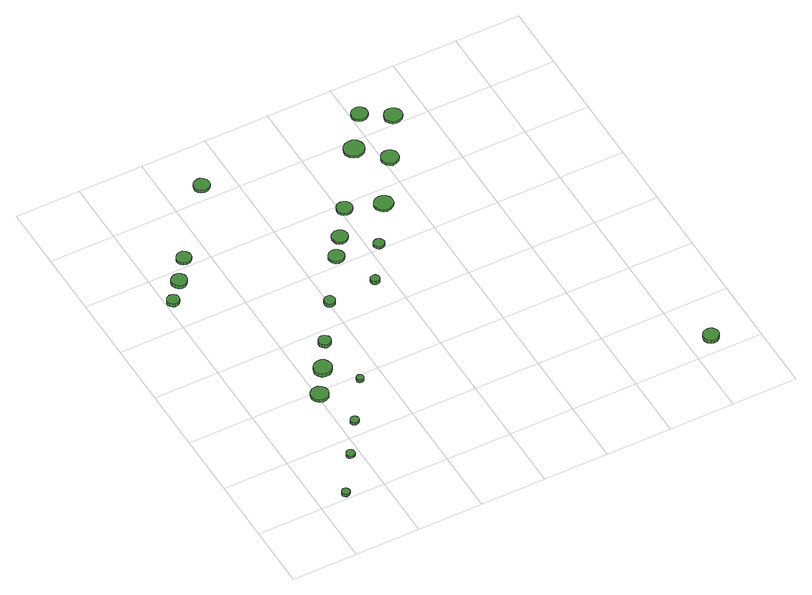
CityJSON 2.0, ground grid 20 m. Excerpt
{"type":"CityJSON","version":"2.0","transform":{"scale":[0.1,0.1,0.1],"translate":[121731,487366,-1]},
"CityObjects":{
"tree1":{"type":"SolitaryVegetationObject","attributes":{"function":"something"},"geometry":[{"type":"MultiSurface","lod":"1","boundaries":[[[0,1,2,3,4,5,6,7,8,9,10,11,12,13,14]],[[15,16,17,18,19,20,21,22,23,24,25,26,27,28,29]],[[0,29,28,1]],[[1,28,27,2]],[[2,27,26,3]],[[3,26,25,4]],[[4,25,24,5]],[[5,24,23,6]],[[6,23,22,7]],[[7,22,21,8]],[[8,21,20,9]],[[9,20,19,10]],[[10,19,18,11]],[[11,18,17,12]],[[12,17,16,13]],[[13,16,15,14]],[[14,15,29,0]]]}]},
"tree2":{"type":"SolitaryVegetationObject","attributes":{"function":"something"},"geometry":[{"type":"MultiSurface","lod":"1","boundaries":[[[30,31,32,33,34,35,36,37,38,39,40,41,42,43,44]],[[45,46,47,48,49,50,51,52,53,54,55,56,57,58,59]],[[30,59,58,31]],[[31,58,57,32]],[[32,57,56,33]],[[33,56,55,34]],[[34,55,54,35]],[[35,54,53,36]],[[36,53,52,37]],[[37,52,51,38]],[[38,51,50,39]],[[39,50,49,40]],[[40,49,48,41]],[[41,48,47,42]],[[42,47,46,43]],[[43,46,45,44]],[[44,45,59,30]]]}]},
"tree3":{"type":"SolitaryVegetationObject","attributes":{"function":"something"},"geometry":[{"type":"MultiSurface","lod":"1","boundaries":[[[60,61,62,63,64,65,66,67,68,69,70,71,72,73,74]],[[75,76,77,78,79,80,81,82,83,84,85,86,87,88,89]],[[60,89,88,61]],[[61,88,87,62]],[[62,87,86,63]],[[63,86,85,64]],[[64,85,84,65]],[[65,84,83,66]],[[66,83,82,67]],[[67,82,81,68]],[[68,81,80,69]],[[69,80,79,70]],[[70,79,78,71]],[[71,78,77,72]],[[72,77,76,73]],[[73,76,75,74]],[[74,75,89,60]]]}]},
"tree4":{"type":"SolitaryVegetationObject","attributes":{"function":"something"},"geometry":[{"type":"MultiSurface","lod":"1","boundaries":[[[90,91,92,93,94,95,96,97,98,99,100,101,102,103,104]],[[105,106,107,108,109,110,111,112,113,114,115,116,117,118,119]],[[90,119,118,91]],[[91,118,117,92]],[[92,117,116,93]],[[93,116,115,94]],[[94,115,114,95]],[[95,114,113,96]],[[96,113,112,97]],[[97,112,111,98]],[[98,111,110,99]],[[99,110,109,100]],[[100,109,108,101]],[[101,108,107,102]],[[102,107,106,103]],[[103,106,105,104]],[[104,105,119,90]]]}]},
"tree5":{"type":"SolitaryVegetationObject","attributes":{"function":"something"},"geometry":[{"type":"MultiSurface","lod":"1","boundaries":[[[120,121,122,123,124,125,126,127,128,129,130,131,132,133,134]],[[135,136,137,138,139,140,141,142,143,144,145,146,147,148,149]],[[120,149,148,121]],[[121,148,147,122]],[[122,147,146,123]],[[123,146,145,124]],[[124,145,144,125]],[[125,144,143,126]],[[126,143,142,127]],[[127,142,141,128]],[[128,141,140,129]],[[129,140,139,130]],[[130,139,138,131]],[[131,138,137,132]],[[132,137,136,133]],[[133,136,135,134]],[[134,135,149,120]]]}]},
"tree6":{"type":"SolitaryVegetationObject","attributes":{"function":"something"},"geometry":[{"type":"MultiSurface","lod":"1","boundaries":[[[150,151,152,153,154,155,156,157,158,159,160,161,162,163,164]],[[165,166,167,168,169,170,171,172,173,174,175,176,177,178,179]],[[150,179,178,151]],[[151,178,177,152]],[[152,177,176,153]],[[153,176,175,154]],[[154,175,174,155]],[[155,174,173,156]],[[156,173,172,157]],[[157,172,171,158]],[[158,171,170,159]],[[159,170,169,160]],[[160,169,168,161]],[[161,168,167,162]],[[162,167,166,163]],[[163,166,165,164]],[[164,165,179,150]]]}]},
"tree7":{"type":"SolitaryVegetationObject","attributes":{"function":"something"},"geometry":[{"type":"MultiSurface","lod":"1","boundaries":[[[180,181,182,183,184,185,186,187,188,189,190,191,192,193,194]],[[195,196,197,198,199,200,201,202,203,204,205,206,207,208,209]],[[180,209,208,181]],[[181,208,207,182]],[[182,207,206,183]],[[183,206,205,184]],[[184,205,204,185]],[[185,204,203,186]],[[186,203,202,187]],[[187,202,201,188]],[[188,201,200,189]],[[189,200,199,190]],[[190,199,198,191]],[[191,198,197,192]],[[192,197,196,193]],[[193,196,195,194]],[[194,195,209,180]]]}]},
"tree8":{"type":"SolitaryVegetationObject","attributes":{"function":"something"},"geometry":[{"type":"MultiSurface","lod":"1","boundaries":[[[210,211,212,213,214,215,216,217,218,219,220,221,222,223,224]],[[225,226,227,228,229,230,231,232,233,234,235,236,237,238,239]],[[210,239,238,211]],[[211,238,237,212]],[[212,237,236,213]],[[213,236,235,214]],[[214,235,234,215]],[[215,234,233,216]],[[216,233,232,217]],[[217,232,231,218]],[[218,231,230,219]],[[219,230,229,220]],[[220,229,228,221]],[[221,228,227,222]],[[222,227,226,223]],[[223,226,225,224]],[[224,225,239,210]]]}]},
"tree9":{"type":"SolitaryVegetationObject","attributes":{"function":"something"},"geometry":[{"type":"MultiSurface","lod":"1","boundaries":[[[240,241,242,243,244,245,246,247,248,249,250,251,252,253,254]],[[255,256,257,258,259,260,261,262,263,264,265,266,267,268,269]],[[240,269,268,241]],[[241,268,267,242]],[[242,267,266,243]],[[243,266,265,244]],[[244,265,264,245]],[[245,264,263,246]],[[246,263,262,247]],[[247,262,261,248]],[[248,261,260,249]],[[249,260,259,250]],[[250,259,258,251]],[[251,258,257,252]],[[252,257,256,253]],[[253,256,255,254]],[[254,255,269,240]]]}]},
"tree10":{"type":"SolitaryVegetationObject","attributes":{"function":"something"},"geometry":[{"type":"MultiSurface","lod":"1","boundaries":[[[270,271,272,273,274,275,276,277,278,279,280,281,282,283,284]],[[285,286,287,288,289,290,291,292,293,294,295,296,297,298,299]],[[270,299,298,271]],[[271,298,297,272]],[[272,297,296,273]],[[273,296,295,274]],[[274,295,294,275]],[[275,294,293,276]],[[276,293,292,277]],[[277,292,291,278]],[[278,291,290,279]],[[279,290,289,280]],[[280,289,288,281]],[[281,288,287,282]],[[282,287,286,283]],[[283,286,285,284]],[[284,285,299,270]]]}]},
"tree11":{"type":"SolitaryVegetationObject","attributes":{"function":"something"},"geometry":[{"type":"MultiSurface","lod":"1","boundaries":[[[300,301,302,303,304,305,306,307,308,309,310,311,312,313,314]],[[315,316,317,318,319,320,321,322,323,324,325,326,327,328,329]],[[300,329,328,301]],[[301,328,327,302]],[[302,327,326,303]],[[303,326,325,304]],[[304,325,324,305]],[[305,324,323,306]],[[306,323,322,307]],[[307,322,321,308]],[[308,321,320,309]],[[309,320,319,310]],[[310,319,318,311]],[[311,318,317,312]],[[312,317,316,313]],[[313,316,315,314]],[[314,315,329,300]]]}]},
"tree12":{"type":"SolitaryVegetationObject","attributes":{"function":"something"},"geometry":[{"type":"MultiSurface","lod":"1","boundaries":[[[330,331,332,333,334,335,336,337,338,339,340,341,342,343,344]],[[345,346,347,348,349,350,351,352,353,354,355,356,357,358,359]],[[330,359,358,331]],[[331,358,357,332]],[[332,357,356,333]],[[333,356,355,334]],[[334,355,354,335]],[[335,354,353,336]],[[336,353,352,337]],[[337,352,351,338]],[[338,351,350,339]],[[339,350,349,340]],[[340,349,348,341]],[[341,348,347,342]],[[342,347,346,343]],[[343,346,345,344]],[[344,345,359,330]]]}]},
"tree13":{"type":"SolitaryVegetationObject","attributes":{"function":"something"},"geometry":[{"type":"MultiSurface","lod":"1","boundaries":[[[360,361,362,363,364,365,366,367,368,369,370,371,372,373,374]],[[375,376,377,378,379,380,381,382,383,384,385,386,387,388,389]],[[360,389,388,361]],[[361,388,387,362]],[[362,387,386,363]],[[363,386,385,364]],[[364,385,384,365]],[[365,384,383,366]],[[366,383,382,367]],[[367,382,381,368]],[[368,381,380,369]],[[369,380,379,370]],[[370,379,378,371]],[[371,378,377,372]],[[372,377,376,373]],[[373,376,375,374]],[[374,375,389,360]]]}]},
"tree14":{"type":"SolitaryVegetationObject","attributes":{"function":"something"},"geometry":[{"type":"MultiSurface","lod":"1","boundaries":[[[390,391,392,393,394,395,396,397,398,399,400,401,402,403,404]],[[405,406,407,408,409,410,411,412,413,414,415,416,417,418,419]],[[390,419,418,391]],[[391,418,417,392]],[[392,417,416,393]],[[393,416,415,394]],[[394,415,414,395]],[[395,414,413,396]],[[396,413,412,397]],[[397,412,411,398]],[[398,411,410,399]],[[399,410,409,400]],[[400,409,408,401]],[[401,408,407,402]],[[402,407,406,403]],[[403,406,405,404]],[[404,405,419,390]]]}]},
"tree15":{"type":"SolitaryVegetationObject","attributes":{"function":"something"},"geometry":[{"type":"MultiSurface","lod":"1","boundaries":[[[420,421,422,423,424,425,426,427,428,429,430,431,432,433,434]],[[435,436,437,438,439,440,441,442,443,444,445,446,447,448,449]],[[420,449,448,421]],[[421,448,447,422]],[[422,447,446,423]],[[423,446,445,424]],[[424,445,444,425]],[[425,444,443,426]],[[426,443,442,427]],[[427,442,441,428]],[[428,441,440,429]],[[429,440,439,430]],[[430,439,438,431]],[[431,438,437,432]],[[432,437,436,433]],[[433,436,435,434]],[[434,435,449,420]]]}]},
"tree16":{"type":"SolitaryVegetationObject","attributes":{"function":"something"},"geometry":[{"type":"MultiSurface","lod":"1","boundaries":[[[450,451,452,453,454,455,456,457,458,459,460,461,462,463,464]],[[465,466,467,468,469,470,471,472,473,474,475,476,477,478,479]],[[450,479,478,451]],[[451,478,477,452]],[[452,477,476,453]],[[453,476,475,454]],[[454,475,474,455]],[[455,474,473,456]],[[456,473,472,457]],[[457,472,471,458]],[[458,471,470,459]],[[459,470,469,460]],[[460,469,468,461]],[[461,468,467,462]],[[462,467,466,463]],[[463,466,465,464]],[[464,465,479,450]]]}]},
"tree17":{"type":"SolitaryVegetationObject","attributes":{"function":"something"},"geometry":[{"type":"MultiSurface","lod":"1","boundaries":[[[480,481,482,483,484,485,486,487,488,489,490,491,492,493,494]],[[495,496,497,498,499,500,501,502,503,504,505,506,507,508,509]],[[480,509,508,481]],[[481,508,507,482]],[[482,507,506,483]],[[483,506,505,484]],[[484,505,504,485]],[[485,504,503,486]],[[486,503,502,487]],[[487,502,501,488]],[[488,501,500,489]],[[489,500,499,490]],[[490,499,498,491]],[[491,498,497,492]],[[492,497,496,493]],[[493,496,495,494]],[[494,495,509,480]]]}]},
"tree18":{"type":"SolitaryVegetationObject","attributes":{"function":"something"},"geometry":[{"type":"MultiSurface","lod":"1","boundaries":[[[510,511,512,513,514,515,516,517,518,519,520,521,522,523,524]],[[525,526,527,528,529,530,531,532,533,534,535,536,537,538,539]],[[510,539,538,511]],[[511,538,537,512]],[[512,537,536,513]],[[513,536,535,514]],[[514,535,534,515]],[[515,534,533,516]],[[516,533,532,517]],[[517,532,531,518]],[[518,531,530,519]],[[519,530,529,520]],[[520,529,528,521]],[[521,528,527,522]],[[522,527,526,523]],[[523,526,525,524]],[[524,525,539,510]]]}]},
"tree19":{"type":"SolitaryVegetationObject","attributes":{"function":"something"},"geometry":[{"type":"MultiSurface","lod":"1","boundaries":[[[540,541,542,543,544,545,546,547,548,549,550,551,552,553,554]],[[555,556,557,558,559,560,561,562,563,564,565,566,567,568,569]],[[540,569,568,541]],[[541,568,567,542]],[[542,567,566,543]],[[543,566,565,544]],[[544,565,564,545]],[[545,564,563,546]],[[546,563,562,547]],[[547,562,561,548]],[[548,561,560,549]],[[549,560,559,550]],[[550,559,558,551]],[[551,558,557,552]],[[552,557,556,553]],[[553,556,555,554]],[[554,555,569,540]]]}]},
"tree20":{"type":"SolitaryVegetationObject","attributes":{"function":"something"},"geometry":[{"type":"MultiSurface","lod":"1","boundaries":[[[570,571,572,573,574,575,576,577,578,579,580,581,582,583,584]],[[585,586,587,588,589,590,591,592,593,594,595,596,597,598,599]],[[570,599,598,571]],[[571,598,597,572]],[[572,597,596,573]],[[573,596,595,574]],[[574,595,594,575]],[[575,594,593,576]],[[576,593,592,577]],[[577,592,591,578]],[[578,591,590,579]],[[579,590,589,580]],[[580,589,588,581]],[[581,588,587,582]],[[582,587,586,583]],[[583,586,585,584]],[[584,585,599,570]]]}]},
"tree21":{"type":"SolitaryVegetationObject","attributes":{"function":"something"},"geometry":[{"type":"MultiSurface","lod":"1","boundaries":[[[600,601,602,603,604,605,606,607,608,609,610,611,612,613,614]],[[615,616,617,618,619,620,621,622,623,624,625,626,627,628,629]],[[600,629,628,601]],[[601,628,627,602]],[[602,627,626,603]],[[603,626,625,604]],[[604,625,624,605]],[[605,624,623,606]],[[606,623,622,607]],[[607,622,621,608]],[[608,621,620,609]],[[609,620,619,610]],[[610,619,618,611]],[[611,618,617,612]],[[612,617,616,613]],[[613,616,615,614]],[[614,615,629,600]]]}]},
"tree22":{"type":"SolitaryVegetationObject","attributes":{"function":"something"},"geometry":[{"type":"MultiSurface","lod":"1","boundaries":[[[630,631,632,633,634,635,636,637,638,639,640,641,642,643,644]],[[645,646,647,648,649,650,651,652,653,654,655,656,657,658,659]],[[630,659,658,631]],[[631,658,657,632]],[[632,657,656,633]],[[633,656,655,634]],[[634,655,654,635]],[[635,654,653,636]],[[636,653,652,637]],[[637,652,651,638]],[[638,651,650,639]],[[639,650,649,640]],[[640,649,648,641]],[[641,648,647,642]],[[642,647,646,643]],[[643,646,645,644]],[[644,645,659,630]]]}]},
"tree23":{"type":"SolitaryVegetationObject","attributes":{"function":"something"},"geometry":[{"type":"MultiSurface","lod":"1","boundaries":[[[660,661,662,663,664,665,666,667,668,669,670,671,672,673,674]],[[675,676,677,678,679,680,681,682,683,684,685,686,687,688,689]],[[660,689,688,661]],[[661,688,687,662]],[[662,687,686,663]],[[663,686,685,664]],[[664,685,684,665]],[[665,684,683,666]],[[666,683,682,667]],[[667,682,681,668]],[[668,681,680,669]],[[669,680,679,670]],[[670,679,678,671]],[[671,678,677,672]],[[672,677,676,673]],[[673,676,675,674]],[[674,675,689,660]]]}]}
},
"vertices":[
[100,19,16],[99,24,16],[96,28,16],[91,31,16],[86,32,16],[81,30,16],[77,26,16],[75,22,16],[75,16,16],[77,12,16],[81,8,16],[86,6,16],[91,7,16],[96,10,16],[99,14,16],[99,14,6],[96,10,6],[91,7,6],[86,6,6],[81,8,6],[77,12,6],[75,16,6],[75,22,6],[77,26,6],[81,30,6],[86,32,6],[91,31,6],[96,28,6],[99,24,6],[100,19,6],
[184,143,15],[183,149,15],[180,153,15],[175,156,15],[170,156,15],[164,155,15],[160,151,15],[158,146,15],[158,140,15],[160,135,15],[164,131,15],[170,130,15],[175,130,15],[180,133,15],[183,138,15],[183,138,6],[180,133,6],[175,130,6],[170,130,6],[164,131,6],[160,135,6],[158,140,6],[158,146,6],[160,151,6],[164,155,6],[170,156,6],[175,156,6],[180,153,6],[183,149,6],[184,143,6],
[38,894,24],[37,902,24],[32,908,24],[25,912,24],[17,913,24],[10,910,24],[4,905,24],[1,898,24],[1,890,24],[4,883,24],[10,878,24],[17,875,24],[25,876,24],[32,880,24],[37,886,24],[37,886,12],[32,880,12],[25,876,12],[17,875,12],[10,878,12],[4,883,12],[1,890,12],[1,898,12],[4,905,12],[10,910,12],[17,913,12],[25,912,12],[32,908,12],[37,902,12],[38,894,12],
[257,250,15],[255,256,15],[252,260,15],[247,263,15],[242,264,15],[237,262,15],[232,258,15],[230,253,15],[230,248,15],[232,243,15],[237,239,15],[242,237,15],[247,238,15],[252,241,15],[255,245,15],[255,245,6],[252,241,6],[247,238,6],[242,237,6],[237,239,6],[232,243,6],[230,248,6],[230,253,6],[232,258,6],[237,262,6],[242,264,6],[247,263,6],[252,260,6],[255,256,6],[257,250,6],
[233,385,17],[230,396,17],[224,405,17],[214,411,17],[203,412,17],[193,409,17],[184,401,17],[180,391,17],[180,380,17],[184,370,17],[193,362,17],[203,359,17],[214,360,17],[224,365,17],[230,374,17],[230,374,7],[224,365,7],[214,360,7],[203,359,7],[193,362,7],[184,370,7],[180,380,7],[180,391,7],[184,401,7],[193,409,7],[203,412,7],[214,411,7],[224,405,7],[230,396,7],[233,385,7],
[97,956,19],[95,966,19],[89,974,19],[80,979,19],[70,980,19],[61,976,19],[54,970,19],[50,961,19],[50,951,19],[54,942,19],[61,935,19],[70,932,19],[80,933,19],[89,938,19],[95,946,19],[95,946,7],[89,938,7],[80,933,7],[70,932,7],[61,935,7],[54,942,7],[50,951,7],[50,961,7],[54,970,7],[61,976,7],[70,980,7],[80,979,7],[89,974,7],[95,966,7],[97,956,7],
[289,467,20],[286,479,20],[280,488,20],[270,494,20],[258,495,20],[247,491,20],[239,484,20],[234,473,20],[234,462,20],[239,451,20],[247,443,20],[258,440,20],[270,441,20],[280,447,20],[286,456,20],[286,456,7],[280,447,7],[270,441,7],[258,440,7],[247,443,7],[239,451,7],[234,462,7],[234,473,7],[239,484,7],[247,491,7],[258,495,7],[270,494,7],[280,488,7],[286,479,7],[289,467,7],
[151,1029,15],[149,1038,15],[144,1046,15],[136,1051,15],[126,1052,15],[117,1049,15],[110,1042,15],[106,1034,15],[106,1024,15],[110,1016,15],[117,1009,15],[126,1006,15],[136,1007,15],[144,1012,15],[149,1020,15],[149,1020,7],[144,1012,7],[136,1007,7],[126,1006,7],[117,1009,7],[110,1016,7],[106,1024,7],[106,1034,7],[110,1042,7],[117,1049,7],[126,1052,7],[136,1051,7],[144,1046,7],[149,1038,7],[151,1029,7],
[345,383,18],[344,388,18],[342,392,18],[337,394,18],[333,395,18],[328,393,18],[325,390,18],[323,386,18],[323,381,18],[325,377,18],[328,374,18],[333,372,18],[337,373,18],[342,375,18],[344,379,18],[344,379,7],[342,375,7],[337,373,7],[333,372,7],[328,374,7],[325,377,7],[323,381,7],[323,386,7],[325,390,7],[328,393,7],[333,395,7],[337,394,7],[342,392,7],[344,388,7],[345,383,7],
[333,552,24],[331,559,24],[326,566,24],[319,570,24],[311,571,24],[304,568,24],[298,563,24],[294,556,24],[294,547,24],[298,540,24],[304,535,24],[311,532,24],[319,533,24],[326,537,24],[331,544,24],[331,544,12],[326,537,12],[319,533,12],[311,532,12],[304,535,12],[298,540,12],[294,547,12],[294,556,12],[298,563,12],[304,568,12],[311,571,12],[319,570,12],[326,566,12],[331,559,12],[333,552,12],
[417,680,25],[415,687,25],[411,693,25],[405,696,25],[398,697,25],[392,695,25],[386,690,25],[384,684,25],[384,677,25],[386,670,25],[392,665,25],[398,663,25],[405,664,25],[411,667,25],[415,673,25],[415,673,13],[411,667,13],[405,664,13],[398,663,13],[392,665,13],[386,670,13],[384,677,13],[384,684,13],[386,690,13],[392,695,13],[398,697,13],[405,696,13],[411,693,13],[415,687,13],[417,680,13],
[331,1250,16],[329,1260,16],[323,1268,16],[315,1273,16],[305,1274,16],[295,1271,16],[287,1265,16],[283,1255,16],[283,1245,16],[287,1236,16],[295,1229,16],[305,1226,16],[315,1227,16],[323,1232,16],[329,1240,16],[329,1240,7],[323,1232,7],[315,1227,7],[305,1226,7],[295,1229,7],[287,1236,7],[283,1245,7],[283,1255,7],[287,1265,7],[295,1271,7],[305,1274,7],[315,1273,7],[323,1268,7],[329,1260,7],[331,1250,7],
[527,828,16],[525,838,16],[519,846,16],[510,851,16],[501,852,16],[491,849,16],[484,842,16],[480,833,16],[480,824,16],[484,815,16],[491,808,16],[501,805,16],[510,806,16],[519,811,16],[525,819,16],[525,819,7],[519,811,7],[510,806,7],[501,805,7],[491,808,7],[484,815,7],[480,824,7],[480,833,7],[484,842,7],[491,849,7],[501,852,7],[510,851,7],[519,846,7],[525,838,7],[527,828,7],
[567,695,22],[566,700,22],[562,705,22],[558,708,22],[552,708,22],[546,706,22],[542,703,22],[540,697,22],[540,692,22],[542,687,22],[546,683,22],[552,681,22],[558,682,22],[562,684,22],[566,689,22],[566,689,9],[562,684,9],[558,682,9],[552,681,9],[546,683,9],[542,687,9],[540,692,9],[540,697,9],[542,703,9],[546,706,9],[552,708,9],[558,708,9],[562,705,9],[566,700,9],[567,695,9],
[573,890,15],[571,900,15],[565,908,15],[556,913,15],[546,915,15],[536,911,15],[529,905,15],[525,895,15],[525,885,15],[529,876,15],[536,869,15],[546,866,15],[556,867,15],[565,872,15],[571,881,15],[571,881,7],[565,872,7],[556,867,7],[546,866,7],[536,869,7],[529,876,7],[525,885,7],[525,895,7],[529,905,7],[536,911,7],[546,915,7],[556,913,7],[565,908,7],[571,900,7],[573,890,7],
[648,814,16],[646,821,16],[642,826,16],[636,830,16],[629,831,16],[623,828,16],[618,824,16],[615,818,16],[615,811,16],[618,805,16],[623,800,16],[629,798,16],[636,799,16],[642,802,16],[646,807,16],[646,807,7],[642,802,7],[636,799,7],[629,798,7],[623,800,7],[618,805,7],[615,811,7],[615,818,7],[618,824,7],[623,828,7],[629,831,7],[636,830,7],[642,826,7],[646,821,7],[648,814,7],
[637,980,16],[635,990,16],[629,998,16],[620,1003,16],[611,1004,16],[601,1001,16],[594,994,16],[590,985,16],[590,975,16],[594,966,16],[601,960,16],[611,957,16],[620,958,16],[629,963,16],[635,970,16],[635,970,7],[629,963,7],[620,958,7],[611,957,7],[601,960,7],[594,966,7],[590,975,7],[590,985,7],[594,994,7],[601,1001,7],[611,1004,7],[620,1003,7],[629,998,7],[635,990,7],[637,980,7],
[747,945,14],[745,957,14],[738,966,14],[727,972,14],[715,973,14],[704,970,14],[695,962,14],[690,951,14],[690,939,14],[695,928,14],[704,920,14],[715,916,14],[727,918,14],[738,924,14],[745,933,14],[745,933,7],[738,924,7],[727,918,7],[715,916,7],[704,920,7],[695,928,7],[690,939,7],[690,951,7],[695,962,7],[704,970,7],[715,973,7],[727,972,7],[738,966,7],[745,957,7],[747,945,7],
[778,1168,15],[776,1181,15],[768,1192,15],[757,1198,15],[744,1199,15],[732,1195,15],[722,1187,15],[717,1175,15],[717,1162,15],[722,1150,15],[732,1141,15],[744,1137,15],[757,1139,15],[768,1145,15],[776,1156,15],[776,1156,7],[768,1145,7],[757,1139,7],[744,1137,7],[732,1141,7],[722,1150,7],[717,1162,7],[717,1175,7],[722,1187,7],[732,1195,7],[744,1199,7],[757,1198,7],[768,1192,7],[776,1181,7],[778,1168,7],
[845,1091,15],[843,1102,15],[836,1111,15],[826,1117,15],[815,1118,15],[805,1114,15],[797,1107,15],[792,1097,15],[792,1086,15],[797,1075,15],[805,1068,15],[815,1064,15],[826,1066,15],[836,1071,15],[843,1080,15],[843,1080,7],[836,1071,7],[826,1066,7],[815,1064,7],[805,1068,7],[797,1075,7],[792,1086,7],[792,1097,7],[797,1107,7],[805,1114,7],[815,1118,7],[826,1117,7],[836,1111,7],[843,1102,7],[845,1091,7],
[850,1279,15],[848,1289,15],[842,1298,15],[833,1303,15],[823,1304,15],[813,1301,15],[805,1294,15],[801,1284,15],[801,1274,15],[805,1265,15],[813,1258,15],[823,1254,15],[833,1255,15],[842,1261,15],[848,1269,15],[848,1269,7],[842,1261,7],[833,1255,7],[823,1254,7],[813,1258,7],[805,1265,7],[801,1274,7],[801,1284,7],[805,1294,7],[813,1301,7],[823,1304,7],[833,1303,7],[842,1298,7],[848,1289,7],[850,1279,7],
[932,1229,15],[930,1239,15],[923,1249,15],[913,1254,15],[902,1255,15],[891,1252,15],[883,1244,15],[878,1234,15],[878,1223,15],[883,1213,15],[891,1205,15],[902,1202,15],[913,1203,15],[923,1208,15],[930,1218,15],[930,1218,7],[923,1208,7],[913,1203,7],[902,1202,7],[891,1205,7],[883,1213,7],[878,1223,7],[878,1234,7],[883,1244,7],[891,1252,7],[902,1255,7],[913,1254,7],[923,1249,7],[930,1239,7],[932,1229,7],
[1289,46,31],[1287,55,31],[1281,63,31],[1273,68,31],[1263,69,31],[1253,66,31],[1246,60,31],[1242,51,31],[1242,41,31],[1246,31,31],[1253,25,31],[1263,22,31],[1273,23,31],[1281,28,31],[1287,36,31],[1287,36,18],[1281,28,18],[1273,23,18],[1263,22,18],[1253,25,18],[1246,31,18],[1242,41,18],[1242,51,18],[1246,60,18],[1253,66,18],[1263,69,18],[1273,68,18],[1281,63,18],[1287,55,18],[1289,46,18]
]}
